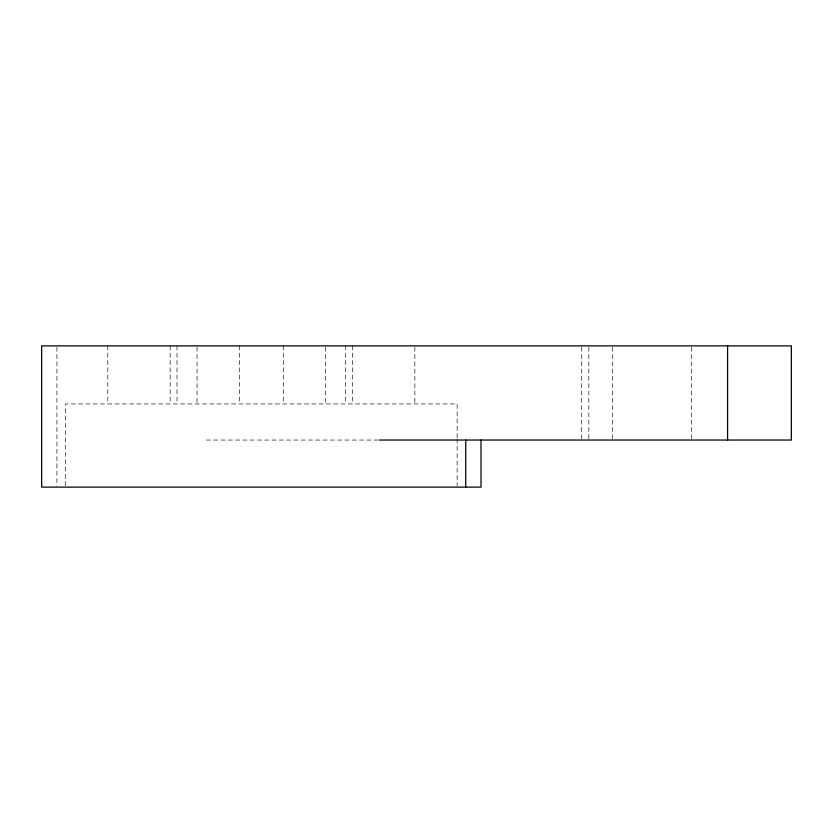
<?xml version="1.0" encoding="UTF-8"?>
<svg xmlns="http://www.w3.org/2000/svg" width="833" height="833" viewBox="0 0 833 833"><rect width="100%" height="100%" fill="white"/><g stroke="black" fill="none" stroke-linecap="round" stroke-linejoin="round"><path stroke-width="0.62" stroke-dasharray="4.17 3.12" d="M206.386 440.043L378.099 440.043M691.567 347.163L691.567 440.043M612.432 347.163L612.432 438.752M588.827 347.163L588.827 438.752M581.705 347.163L581.705 440.043M457.13 437.731L457.13 403.943L65.526 403.943L65.526 485.826M457.13 439.033L457.13 485.826M414.865 347.163L414.865 403.943M352.494 345.882L352.494 403.943M345.664 345.882L345.664 403.943M325.62 347.163L325.62 403.943M283.293 345.882L283.293 403.943M239.363 345.882L239.363 403.943M197.046 347.163L197.046 403.943M176.992 345.882L176.992 403.943M170.161 345.882L170.161 403.943M107.801 345.882L107.801 403.943M56.936 347.174L56.936 485.826"/><path stroke-width="1.25" d="M379.317 440.043L791.35 440.043L791.35 345.882L41.65 345.882L41.65 487.118L481.016 487.118L481.016 440.043M727.573 345.882L727.573 440.043M465.73 440.043L465.73 487.118"/></g></svg>
